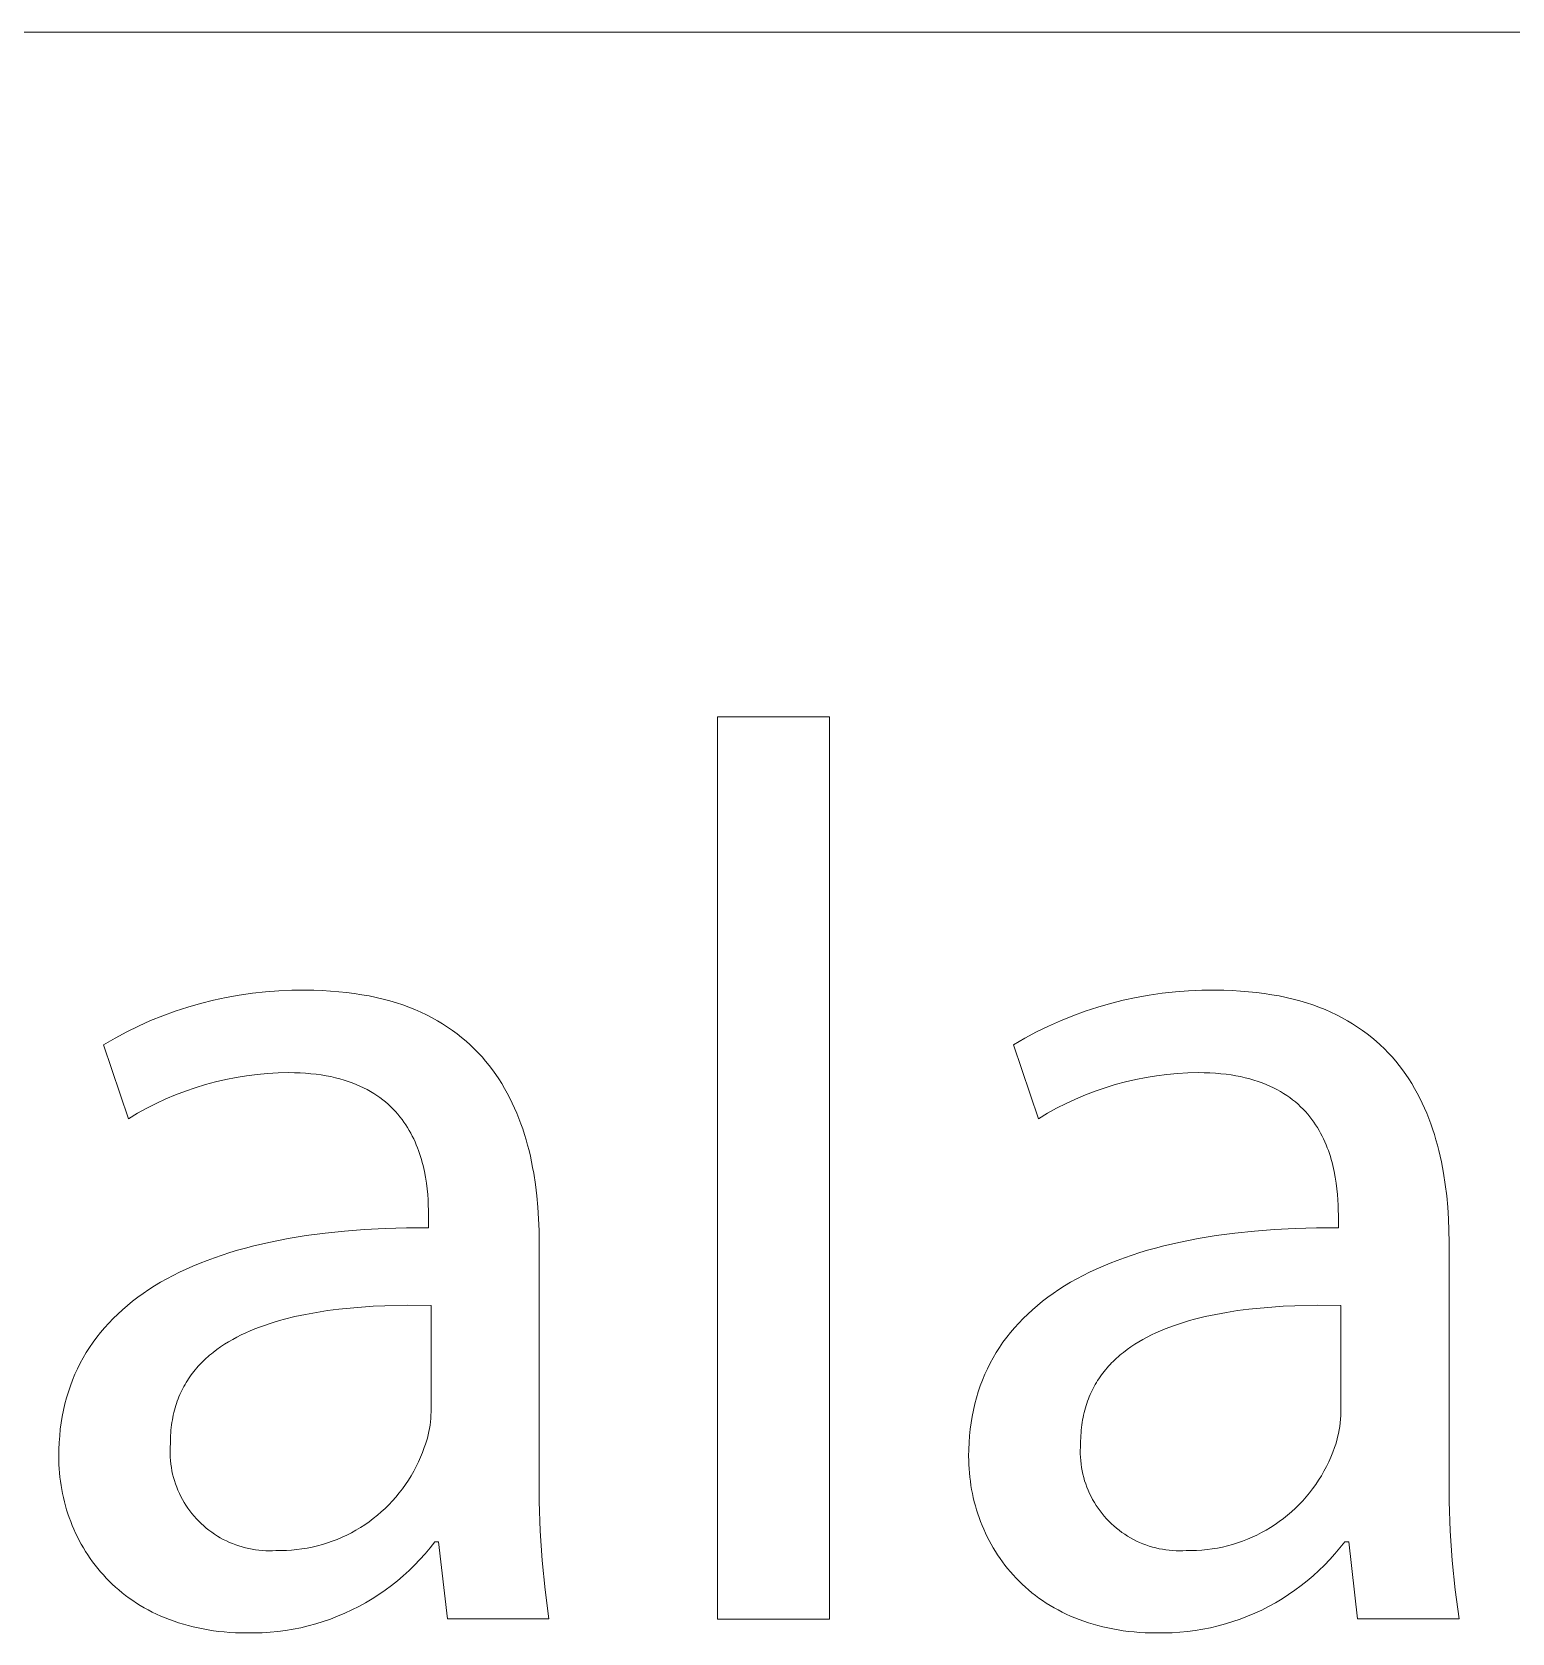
# Model space of a CAD drawing. Header units: millimetres. Extents: x 0 to 4030, y -54 to 2762.
# Drawn here: x 3737.5 to 3784.5, y 120.9 to 171.7 of the extents above; entities that cross this region are included whole.
import ezdxf

# ---------------------------------------------------------------- set-up
doc = ezdxf.new("R2010")
doc.units = ezdxf.units.MM
doc.header["$MEASUREMENT"] = 0
doc.layers.add('Domyślny', color=7, linetype='Continuous', true_color=0x000000)

msp = doc.modelspace()

# ---------------------------------------------------------------- linework, layer by layer
at = {"layer": 'Domyślny', "color": 18, "lineweight": 15, "true_color": 0x000000}
for p, q in [((2507.178, 171.714), (4030.226, 171.714)), ((3759.258, 149.962), (3762.815, 149.962)), ((3759.258, 121.309), (3759.258, 149.962)), ((3762.815, 149.962), (3762.815, 121.309)), ((3742.43, 140.748), (3742.834, 140.864)), ((3742.834, 140.864), (3743.241, 140.967)), ((3743.241, 140.967), (3743.651, 141.055)), ((3743.651, 141.055), (3744.064, 141.129)), ((3744.064, 141.129), (3744.48, 141.189)), ((3744.48, 141.189), (3744.897, 141.234)), ((3744.897, 141.234), (3745.316, 141.264)), ((3745.316, 141.264), (3745.736, 141.28)), ((3745.736, 141.28), (3746.156, 141.281)), ((3746.156, 141.281), (3746.432, 141.278)), ((3746.432, 141.278), (3746.701, 141.27)), ((3746.701, 141.27), (3746.964, 141.255)), ((3746.964, 141.255), (3747.221, 141.235)), ((3747.221, 141.235), (3747.472, 141.209)), ((3747.472, 141.209), (3747.716, 141.177)), ((3747.716, 141.177), (3747.954, 141.14)), ((3747.954, 141.14), (3748.186, 141.098)), ((3748.186, 141.098), (3748.412, 141.051)), ((3748.412, 141.051), (3748.632, 140.999)), ((3748.632, 140.999), (3748.846, 140.941)), ((3748.846, 140.941), (3749.055, 140.879)), ((3749.055, 140.879), (3749.257, 140.812)), ((3771.33, 140.746), (3771.734, 140.863)), ((3771.734, 140.863), (3772.141, 140.966)), ((3772.141, 140.966), (3772.551, 141.054)), ((3772.551, 141.054), (3772.965, 141.128)), ((3772.965, 141.128), (3773.38, 141.188)), ((3773.38, 141.188), (3773.798, 141.233)), ((3773.798, 141.233), (3774.216, 141.264)), ((3774.216, 141.264), (3774.636, 141.28)), ((3774.636, 141.28), (3775.056, 141.281)), ((3775.056, 141.281), (3775.332, 141.278)), ((3775.332, 141.278), (3775.602, 141.27)), ((3775.602, 141.27), (3775.866, 141.255)), ((3775.866, 141.255), (3776.123, 141.235)), ((3776.123, 141.235), (3776.374, 141.209)), ((3776.374, 141.209), (3776.619, 141.177)), ((3776.619, 141.177), (3776.857, 141.14)), ((3776.857, 141.14), (3777.09, 141.098)), ((3777.09, 141.098), (3777.316, 141.051)), ((3777.316, 141.051), (3777.536, 140.999)), ((3777.536, 140.999), (3777.751, 140.941)), ((3777.751, 140.941), (3777.959, 140.879)), ((3777.959, 140.879), (3778.162, 140.812)), ((3741.248, 140.315), (3741.637, 140.473)), ((3741.637, 140.473), (3742.031, 140.617)), ((3742.031, 140.617), (3742.43, 140.748)), ((3749.257, 140.812), (3749.454, 140.74)), ((3749.454, 140.74), (3749.645, 140.664)), ((3749.645, 140.664), (3749.831, 140.583)), ((3749.831, 140.583), (3750.012, 140.497)), ((3750.012, 140.497), (3750.187, 140.408)), ((3750.187, 140.408), (3750.356, 140.314)), ((3770.148, 140.314), (3770.537, 140.472)), ((3770.537, 140.472), (3770.931, 140.616)), ((3770.931, 140.616), (3771.33, 140.746)), ((3778.162, 140.812), (3778.359, 140.74)), ((3778.359, 140.74), (3778.551, 140.664)), ((3778.551, 140.664), (3778.737, 140.583)), ((3778.737, 140.583), (3778.917, 140.497)), ((3778.917, 140.497), (3779.092, 140.408)), ((3779.092, 140.408), (3779.262, 140.314)), ((3740.117, 139.761), (3740.488, 139.958)), ((3740.488, 139.958), (3740.865, 140.143)), ((3740.865, 140.143), (3741.248, 140.315)), ((3750.356, 140.314), (3750.521, 140.216)), ((3750.521, 140.216), (3750.68, 140.113)), ((3750.68, 140.113), (3750.834, 140.007)), ((3750.834, 140.007), (3750.983, 139.897)), ((3750.983, 139.897), (3751.127, 139.784)), ((3769.017, 139.76), (3769.388, 139.958)), ((3769.388, 139.958), (3769.765, 140.142)), ((3769.765, 140.142), (3770.148, 140.314)), ((3779.262, 140.314), (3779.426, 140.216)), ((3779.426, 140.216), (3779.586, 140.113)), ((3779.586, 140.113), (3779.74, 140.007)), ((3779.74, 140.007), (3779.889, 139.897)), ((3779.889, 139.897), (3780.033, 139.784)), ((3739.754, 139.55), (3740.117, 139.761)), ((3740.546, 137.201), (3739.754, 139.55)), ((3751.127, 139.784), (3751.266, 139.667)), ((3751.266, 139.667), (3751.4, 139.546)), ((3751.4, 139.546), (3751.53, 139.421)), ((3751.53, 139.421), (3751.654, 139.294)), ((3768.654, 139.55), (3769.017, 139.76)), ((3769.446, 137.201), (3768.654, 139.55)), ((3780.033, 139.784), (3780.172, 139.667)), ((3780.172, 139.667), (3780.306, 139.546)), ((3780.306, 139.546), (3780.435, 139.421)), ((3780.435, 139.421), (3780.56, 139.294)), ((3751.654, 139.294), (3751.774, 139.163)), ((3751.774, 139.163), (3751.89, 139.029)), ((3751.89, 139.029), (3752.001, 138.892)), ((3752.001, 138.892), (3752.108, 138.752)), ((3780.56, 139.294), (3780.68, 139.163)), ((3780.68, 139.163), (3780.795, 139.029)), ((3780.795, 139.029), (3780.906, 138.892)), ((3780.906, 138.892), (3781.013, 138.752)), ((3743.312, 138.371), (3742.988, 138.284)), ((3743.638, 138.447), (3743.312, 138.371)), ((3743.966, 138.512), (3743.638, 138.447)), ((3744.297, 138.565), (3743.966, 138.512)), ((3744.629, 138.607), (3744.297, 138.565)), ((3744.963, 138.638), (3744.629, 138.607)), ((3745.297, 138.657), (3744.963, 138.638)), ((3745.632, 138.664), (3745.297, 138.657)), ((3745.817, 138.662), (3745.632, 138.664)), ((3745.997, 138.656), (3745.817, 138.662)), ((3746.172, 138.646), (3745.997, 138.656)), ((3746.341, 138.631), (3746.172, 138.646)), ((3746.506, 138.613), (3746.341, 138.631)), ((3746.666, 138.591), (3746.506, 138.613)), ((3746.821, 138.565), (3746.666, 138.591)), ((3746.971, 138.536), (3746.821, 138.565)), ((3747.117, 138.503), (3746.971, 138.536)), ((3747.258, 138.467), (3747.117, 138.503)), ((3747.395, 138.428), (3747.258, 138.467)), ((3747.527, 138.385), (3747.395, 138.428)), ((3747.655, 138.339), (3747.527, 138.385)), ((3747.779, 138.29), (3747.655, 138.339)), ((3752.108, 138.752), (3752.21, 138.609)), ((3752.21, 138.609), (3752.308, 138.463)), ((3752.308, 138.463), (3752.402, 138.314)), ((3752.402, 138.314), (3752.491, 138.163)), ((3772.212, 138.37), (3771.888, 138.283)), ((3772.538, 138.446), (3772.212, 138.37)), ((3772.867, 138.51), (3772.538, 138.446)), ((3773.197, 138.564), (3772.867, 138.51)), ((3773.529, 138.606), (3773.197, 138.564)), ((3773.863, 138.637), (3773.529, 138.606)), ((3774.197, 138.656), (3773.863, 138.637)), ((3774.532, 138.664), (3774.197, 138.656)), ((3774.717, 138.662), (3774.532, 138.664)), ((3774.897, 138.656), (3774.717, 138.662)), ((3775.071, 138.646), (3774.897, 138.656)), ((3775.241, 138.631), (3775.071, 138.646)), ((3775.406, 138.613), (3775.241, 138.631)), ((3775.566, 138.591), (3775.406, 138.613)), ((3775.721, 138.565), (3775.566, 138.591)), ((3775.871, 138.536), (3775.721, 138.565)), ((3776.017, 138.503), (3775.871, 138.536)), ((3776.158, 138.467), (3776.017, 138.503)), ((3776.295, 138.428), (3776.158, 138.467)), ((3776.427, 138.385), (3776.295, 138.428)), ((3776.555, 138.339), (3776.427, 138.385)), ((3776.679, 138.29), (3776.555, 138.339)), ((3781.013, 138.752), (3781.115, 138.609)), ((3781.115, 138.609), (3781.213, 138.463)), ((3781.213, 138.463), (3781.306, 138.314)), ((3781.306, 138.314), (3781.395, 138.163)), ((3741.73, 137.827), (3741.426, 137.686)), ((3742.038, 137.957), (3741.73, 137.827)), ((3742.351, 138.077), (3742.038, 137.957)), ((3742.668, 138.186), (3742.351, 138.077)), ((3742.988, 138.284), (3742.668, 138.186)), ((3747.898, 138.239), (3747.779, 138.29)), ((3748.014, 138.184), (3747.898, 138.239)), ((3748.125, 138.127), (3748.014, 138.184)), ((3748.232, 138.067), (3748.125, 138.127)), ((3748.335, 138.005), (3748.232, 138.067)), ((3748.435, 137.94), (3748.335, 138.005)), ((3748.53, 137.873), (3748.435, 137.94)), ((3748.622, 137.803), (3748.53, 137.873)), ((3748.711, 137.732), (3748.622, 137.803)), ((3752.491, 138.163), (3752.577, 138.01)), ((3752.577, 138.01), (3752.658, 137.854)), ((3752.658, 137.854), (3752.736, 137.696)), ((3770.63, 137.826), (3770.326, 137.685)), ((3770.939, 137.956), (3770.63, 137.826)), ((3771.251, 138.076), (3770.939, 137.956)), ((3771.568, 138.185), (3771.251, 138.076)), ((3771.888, 138.283), (3771.568, 138.185)), ((3776.798, 138.239), (3776.679, 138.29)), ((3776.913, 138.184), (3776.798, 138.239)), ((3777.025, 138.127), (3776.913, 138.184)), ((3777.132, 138.067), (3777.025, 138.127)), ((3777.235, 138.005), (3777.132, 138.067)), ((3777.335, 137.94), (3777.235, 138.005)), ((3777.43, 137.873), (3777.335, 137.94)), ((3777.522, 137.803), (3777.43, 137.873)), ((3777.61, 137.732), (3777.522, 137.803)), ((3781.395, 138.163), (3781.481, 138.01)), ((3781.481, 138.01), (3781.562, 137.854)), ((3781.562, 137.854), (3781.639, 137.696)), ((3740.834, 137.373), (3740.546, 137.201)), ((3741.127, 137.534), (3740.834, 137.373)), ((3741.426, 137.686), (3741.127, 137.534)), ((3748.795, 137.658), (3748.711, 137.732)), ((3748.877, 137.582), (3748.795, 137.658)), ((3748.954, 137.505), (3748.877, 137.582)), ((3749.029, 137.426), (3748.954, 137.505)), ((3749.1, 137.345), (3749.029, 137.426)), ((3749.168, 137.263), (3749.1, 137.345)), ((3752.736, 137.696), (3752.809, 137.536)), ((3752.809, 137.536), (3752.879, 137.373)), ((3752.879, 137.373), (3752.945, 137.209)), ((3769.734, 137.373), (3769.446, 137.201)), ((3770.027, 137.534), (3769.734, 137.373)), ((3770.326, 137.685), (3770.027, 137.534)), ((3777.695, 137.658), (3777.61, 137.732)), ((3777.776, 137.582), (3777.695, 137.658)), ((3777.854, 137.505), (3777.776, 137.582)), ((3777.929, 137.426), (3777.854, 137.505)), ((3778, 137.345), (3777.929, 137.426)), ((3778.068, 137.263), (3778, 137.345)), ((3781.639, 137.696), (3781.713, 137.536)), ((3781.713, 137.536), (3781.782, 137.373)), ((3781.782, 137.373), (3781.848, 137.209)), ((3749.233, 137.179), (3749.168, 137.263)), ((3749.294, 137.093), (3749.233, 137.179)), ((3749.353, 137.007), (3749.294, 137.093)), ((3749.409, 136.919), (3749.353, 137.007)), ((3749.462, 136.83), (3749.409, 136.919)), ((3749.512, 136.741), (3749.462, 136.83)), ((3752.945, 137.209), (3753.008, 137.042)), ((3753.008, 137.042), (3753.066, 136.874)), ((3753.066, 136.874), (3753.122, 136.704)), ((3778.133, 137.179), (3778.068, 137.263)), ((3778.194, 137.093), (3778.133, 137.179)), ((3778.253, 137.007), (3778.194, 137.093)), ((3778.309, 136.919), (3778.253, 137.007)), ((3778.362, 136.83), (3778.309, 136.919)), ((3778.412, 136.741), (3778.362, 136.83)), ((3781.848, 137.209), (3781.91, 137.042)), ((3781.91, 137.042), (3781.969, 136.874)), ((3781.969, 136.874), (3782.024, 136.704)), ((3749.559, 136.65), (3749.512, 136.741)), ((3749.604, 136.559), (3749.559, 136.65)), ((3749.646, 136.466), (3749.604, 136.559)), ((3749.686, 136.374), (3749.646, 136.466)), ((3749.723, 136.28), (3749.686, 136.374)), ((3749.758, 136.187), (3749.723, 136.28)), ((3753.122, 136.704), (3753.173, 136.533)), ((3753.173, 136.533), (3753.222, 136.36)), ((3753.222, 136.36), (3753.267, 136.186)), ((3778.459, 136.65), (3778.412, 136.741)), ((3778.504, 136.559), (3778.459, 136.65)), ((3778.546, 136.466), (3778.504, 136.559)), ((3778.586, 136.374), (3778.546, 136.466)), ((3778.623, 136.28), (3778.586, 136.374)), ((3778.658, 136.187), (3778.623, 136.28)), ((3782.024, 136.704), (3782.076, 136.533)), ((3782.076, 136.533), (3782.124, 136.36)), ((3782.124, 136.36), (3782.169, 136.186)), ((3749.791, 136.093), (3749.758, 136.187)), ((3749.821, 135.999), (3749.791, 136.093)), ((3749.85, 135.904), (3749.821, 135.999)), ((3749.876, 135.81), (3749.85, 135.904)), ((3749.9, 135.716), (3749.876, 135.81)), ((3753.267, 136.186), (3753.309, 136.01)), ((3753.309, 136.01), (3753.347, 135.833)), ((3753.347, 135.833), (3753.383, 135.655)), ((3778.691, 136.093), (3778.658, 136.187)), ((3778.721, 135.999), (3778.691, 136.093)), ((3778.75, 135.904), (3778.721, 135.999)), ((3778.776, 135.81), (3778.75, 135.904)), ((3778.8, 135.716), (3778.776, 135.81)), ((3782.169, 136.186), (3782.21, 136.01)), ((3782.21, 136.01), (3782.249, 135.833)), ((3782.249, 135.833), (3782.284, 135.655)), ((3749.922, 135.622), (3749.9, 135.716)), ((3749.943, 135.528), (3749.922, 135.622)), ((3749.978, 135.341), (3749.943, 135.528)), ((3750.007, 135.157), (3749.978, 135.341)), ((3753.383, 135.655), (3753.415, 135.476)), ((3753.415, 135.476), (3753.471, 135.115)), ((3778.822, 135.622), (3778.8, 135.716)), ((3778.843, 135.528), (3778.822, 135.622)), ((3778.878, 135.341), (3778.843, 135.528)), ((3778.907, 135.157), (3778.878, 135.341)), ((3782.284, 135.655), (3782.316, 135.476)), ((3782.316, 135.476), (3782.372, 135.115)), ((3750.03, 134.976), (3750.007, 135.157)), ((3750.048, 134.798), (3750.03, 134.976)), ((3750.06, 134.625), (3750.048, 134.798)), ((3753.471, 135.115), (3753.516, 134.752)), ((3753.516, 134.752), (3753.549, 134.386)), ((3778.93, 134.976), (3778.907, 135.157)), ((3778.948, 134.798), (3778.93, 134.976)), ((3778.96, 134.625), (3778.948, 134.798)), ((3782.372, 135.115), (3782.416, 134.752)), ((3782.416, 134.752), (3782.449, 134.386)), ((3750.069, 134.458), (3750.06, 134.625)), ((3750.073, 134.296), (3750.069, 134.458)), ((3750.074, 134.142), (3750.073, 134.296)), ((3753.549, 134.386), (3753.573, 134.018)), ((3778.968, 134.458), (3778.96, 134.625)), ((3778.973, 134.296), (3778.968, 134.458)), ((3778.974, 134.142), (3778.973, 134.296)), ((3782.449, 134.386), (3782.473, 134.018)), ((3748.7, 133.716), (3749.377, 133.735)), ((3749.377, 133.735), (3750.074, 133.739)), ((3750.074, 133.739), (3750.074, 134.142)), ((3753.573, 134.018), (3753.586, 133.65)), ((3777.602, 133.716), (3778.278, 133.735)), ((3778.278, 133.735), (3778.974, 133.739)), ((3778.974, 133.739), (3778.974, 134.142)), ((3782.473, 134.018), (3782.486, 133.65)), ((3744.523, 133.16), (3745.058, 133.284)), ((3745.058, 133.284), (3745.614, 133.393)), ((3745.614, 133.393), (3746.19, 133.488)), ((3746.19, 133.488), (3746.787, 133.567)), ((3746.787, 133.567), (3747.404, 133.632)), ((3747.404, 133.632), (3748.042, 133.681)), ((3748.042, 133.681), (3748.7, 133.716)), ((3753.586, 133.65), (3753.591, 133.283)), ((3753.591, 133.283), (3753.591, 125.982)), ((3773.428, 133.16), (3773.963, 133.284)), ((3773.963, 133.284), (3774.519, 133.393)), ((3774.519, 133.393), (3775.095, 133.488)), ((3775.095, 133.488), (3775.691, 133.567)), ((3775.691, 133.567), (3776.308, 133.632)), ((3776.308, 133.632), (3776.945, 133.681)), ((3776.945, 133.681), (3777.602, 133.716)), ((3782.486, 133.65), (3782.491, 133.283)), ((3782.491, 133.283), (3782.491, 125.982)), ((3743.044, 132.701), (3743.277, 132.787)), ((3743.277, 132.787), (3743.516, 132.869)), ((3743.516, 132.869), (3743.76, 132.947)), ((3743.76, 132.947), (3744.009, 133.022)), ((3744.009, 133.022), (3744.263, 133.093)), ((3744.263, 133.093), (3744.523, 133.16)), ((3771.95, 132.701), (3772.183, 132.787)), ((3772.183, 132.787), (3772.422, 132.869)), ((3772.422, 132.869), (3772.666, 132.947)), ((3772.666, 132.947), (3772.915, 133.022)), ((3772.915, 133.022), (3773.169, 133.093)), ((3773.169, 133.093), (3773.428, 133.16)), ((3741.759, 132.114), (3741.96, 132.221)), ((3741.96, 132.221), (3742.166, 132.324)), ((3742.166, 132.324), (3742.377, 132.424)), ((3742.377, 132.424), (3742.594, 132.52)), ((3742.594, 132.52), (3742.817, 132.612)), ((3742.817, 132.612), (3743.044, 132.701)), ((3770.664, 132.114), (3770.865, 132.221)), ((3770.865, 132.221), (3771.071, 132.324)), ((3771.071, 132.324), (3771.283, 132.424)), ((3771.283, 132.424), (3771.5, 132.52)), ((3771.5, 132.52), (3771.722, 132.612)), ((3771.722, 132.612), (3771.95, 132.701)), ((3741.012, 131.652), (3741.191, 131.773)), ((3741.191, 131.773), (3741.375, 131.89)), ((3741.375, 131.89), (3741.564, 132.004)), ((3741.564, 132.004), (3741.759, 132.114)), ((3769.917, 131.652), (3770.095, 131.773)), ((3770.095, 131.773), (3770.28, 131.89)), ((3770.28, 131.89), (3770.469, 132.004)), ((3770.469, 132.004), (3770.664, 132.114)), ((3740.354, 131.135), (3740.51, 131.27)), ((3740.51, 131.27), (3740.672, 131.401)), ((3740.672, 131.401), (3740.839, 131.528)), ((3740.839, 131.528), (3741.012, 131.652)), ((3747.586, 131.188), (3747.225, 131.15)), ((3747.951, 131.219), (3747.586, 131.188)), ((3748.317, 131.242), (3747.951, 131.219)), ((3748.686, 131.259), (3748.317, 131.242)), ((3749.423, 131.275), (3748.686, 131.259)), ((3750.155, 131.27), (3749.423, 131.275)), ((3750.155, 127.888), (3750.155, 131.27)), ((3769.258, 131.135), (3769.414, 131.27)), ((3769.414, 131.27), (3769.576, 131.401)), ((3769.576, 131.401), (3769.743, 131.528)), ((3769.743, 131.528), (3769.917, 131.652)), ((3776.493, 131.188), (3776.133, 131.15)), ((3776.857, 131.219), (3776.493, 131.188)), ((3777.223, 131.242), (3776.857, 131.219)), ((3777.59, 131.259), (3777.223, 131.242)), ((3778.325, 131.275), (3777.59, 131.259)), ((3779.055, 131.27), (3778.325, 131.275)), ((3779.055, 127.888), (3779.055, 131.27)), ((3739.786, 130.564), (3739.919, 130.712)), ((3739.919, 130.712), (3740.058, 130.856)), ((3740.058, 130.856), (3740.203, 130.998)), ((3740.203, 130.998), (3740.354, 131.135)), ((3745.018, 130.691), (3744.863, 130.638)), ((3745.176, 130.74), (3745.018, 130.691)), ((3745.337, 130.788), (3745.176, 130.74)), ((3745.499, 130.832), (3745.337, 130.788)), ((3745.831, 130.914), (3745.499, 130.832)), ((3746.17, 130.987), (3745.831, 130.914)), ((3746.516, 131.05), (3746.17, 130.987)), ((3746.868, 131.104), (3746.516, 131.05)), ((3747.225, 131.15), (3746.868, 131.104)), ((3768.689, 130.564), (3768.822, 130.712)), ((3768.822, 130.712), (3768.962, 130.856)), ((3768.962, 130.856), (3769.107, 130.998)), ((3769.107, 130.998), (3769.258, 131.135)), ((3773.93, 130.691), (3773.774, 130.638)), ((3774.087, 130.74), (3773.93, 130.691)), ((3774.247, 130.788), (3774.087, 130.74)), ((3774.41, 130.832), (3774.247, 130.788)), ((3774.741, 130.914), (3774.41, 130.832)), ((3775.079, 130.987), (3774.741, 130.914)), ((3775.425, 131.05), (3775.079, 130.987)), ((3775.776, 131.104), (3775.425, 131.05)), ((3776.133, 131.15), (3775.776, 131.104)), ((3739.42, 130.1), (3739.536, 130.258)), ((3739.536, 130.258), (3739.658, 130.413)), ((3739.658, 130.413), (3739.786, 130.564)), ((3743.855, 130.191), (3743.724, 130.115)), ((3743.99, 130.264), (3743.855, 130.191)), ((3744.128, 130.333), (3743.99, 130.264)), ((3744.269, 130.4), (3744.128, 130.333)), ((3744.413, 130.464), (3744.269, 130.4)), ((3744.56, 130.525), (3744.413, 130.464)), ((3744.71, 130.583), (3744.56, 130.525)), ((3744.863, 130.638), (3744.71, 130.583)), ((3768.322, 130.1), (3768.439, 130.258)), ((3768.439, 130.258), (3768.561, 130.413)), ((3768.561, 130.413), (3768.689, 130.564)), ((3772.767, 130.191), (3772.636, 130.115)), ((3772.902, 130.264), (3772.767, 130.191)), ((3773.04, 130.333), (3772.902, 130.264)), ((3773.181, 130.4), (3773.04, 130.333)), ((3773.325, 130.464), (3773.181, 130.4)), ((3773.472, 130.525), (3773.325, 130.464)), ((3773.622, 130.583), (3773.472, 130.525)), ((3773.774, 130.638), (3773.622, 130.583)), ((3739.106, 129.606), (3739.205, 129.774)), ((3739.205, 129.774), (3739.309, 129.939)), ((3739.309, 129.939), (3739.42, 130.1)), ((3743.122, 129.688), (3743.068, 129.64)), ((3743.178, 129.734), (3743.122, 129.688)), ((3743.235, 129.78), (3743.178, 129.734)), ((3743.351, 129.869), (3743.235, 129.78)), ((3743.472, 129.954), (3743.351, 129.869)), ((3743.596, 130.036), (3743.472, 129.954)), ((3743.724, 130.115), (3743.596, 130.036)), ((3768.007, 129.606), (3768.106, 129.774)), ((3768.106, 129.774), (3768.211, 129.939)), ((3768.211, 129.939), (3768.322, 130.1)), ((3772.035, 129.688), (3771.98, 129.64)), ((3772.091, 129.734), (3772.035, 129.688)), ((3772.148, 129.78), (3772.091, 129.734)), ((3772.264, 129.869), (3772.148, 129.78)), ((3772.384, 129.954), (3772.264, 129.869)), ((3772.508, 130.036), (3772.384, 129.954)), ((3772.636, 130.115), (3772.508, 130.036)), ((3738.844, 129.082), (3738.926, 129.26)), ((3738.926, 129.26), (3739.013, 129.435)), ((3739.013, 129.435), (3739.106, 129.606)), ((3742.623, 129.175), (3742.579, 129.118)), ((3742.668, 129.23), (3742.623, 129.175)), ((3742.714, 129.284), (3742.668, 129.23)), ((3742.761, 129.338), (3742.714, 129.284)), ((3742.81, 129.391), (3742.761, 129.338)), ((3742.859, 129.442), (3742.81, 129.391)), ((3742.91, 129.493), (3742.859, 129.442)), ((3742.961, 129.543), (3742.91, 129.493)), ((3743.014, 129.592), (3742.961, 129.543)), ((3743.068, 129.64), (3743.014, 129.592)), ((3767.745, 129.082), (3767.827, 129.26)), ((3767.827, 129.26), (3767.914, 129.435)), ((3767.914, 129.435), (3768.007, 129.606)), ((3771.536, 129.175), (3771.492, 129.118)), ((3771.581, 129.23), (3771.536, 129.175)), ((3771.627, 129.284), (3771.581, 129.23)), ((3771.674, 129.338), (3771.627, 129.284)), ((3771.723, 129.391), (3771.674, 129.338)), ((3771.772, 129.442), (3771.723, 129.391)), ((3771.822, 129.493), (3771.772, 129.442)), ((3771.874, 129.543), (3771.822, 129.493)), ((3771.927, 129.592), (3771.874, 129.543)), ((3771.98, 129.64), (3771.927, 129.592)), ((3738.636, 128.529), (3738.699, 128.717)), ((3738.699, 128.717), (3738.769, 128.901)), ((3738.769, 128.901), (3738.844, 129.082)), ((3742.306, 128.698), (3742.272, 128.634)), ((3742.342, 128.761), (3742.306, 128.698)), ((3742.378, 128.823), (3742.342, 128.761)), ((3742.416, 128.884), (3742.378, 128.823)), ((3742.455, 128.944), (3742.416, 128.884)), ((3742.495, 129.003), (3742.455, 128.944)), ((3742.537, 129.061), (3742.495, 129.003)), ((3742.579, 129.118), (3742.537, 129.061)), ((3767.537, 128.529), (3767.6, 128.717)), ((3767.6, 128.717), (3767.67, 128.901)), ((3767.67, 128.901), (3767.745, 129.082)), ((3771.22, 128.698), (3771.186, 128.634)), ((3771.255, 128.761), (3771.22, 128.698)), ((3771.291, 128.823), (3771.255, 128.761)), ((3771.329, 128.884), (3771.291, 128.823)), ((3771.368, 128.944), (3771.329, 128.884)), ((3771.408, 129.003), (3771.368, 128.944)), ((3771.45, 129.061), (3771.408, 129.003)), ((3771.492, 129.118), (3771.45, 129.061)), ((3738.481, 127.947), (3738.527, 128.145)), ((3738.527, 128.145), (3738.578, 128.339)), ((3738.578, 128.339), (3738.636, 128.529)), ((3742.071, 128.16), (3742.048, 128.088)), ((3742.096, 128.23), (3742.071, 128.16)), ((3742.122, 128.3), (3742.096, 128.23)), ((3742.149, 128.369), (3742.122, 128.3)), ((3742.178, 128.437), (3742.149, 128.369)), ((3742.208, 128.504), (3742.178, 128.437)), ((3742.24, 128.57), (3742.208, 128.504)), ((3742.272, 128.634), (3742.24, 128.57)), ((3767.381, 127.947), (3767.427, 128.145)), ((3767.427, 128.145), (3767.479, 128.339)), ((3767.479, 128.339), (3767.537, 128.529)), ((3770.985, 128.16), (3770.961, 128.088)), ((3771.009, 128.23), (3770.985, 128.16)), ((3771.035, 128.3), (3771.009, 128.23)), ((3771.063, 128.369), (3771.035, 128.3)), ((3771.091, 128.437), (3771.063, 128.369)), ((3771.121, 128.504), (3771.091, 128.437)), ((3771.153, 128.57), (3771.121, 128.504)), ((3771.186, 128.634), (3771.153, 128.57)), ((3738.408, 127.543), (3738.442, 127.747)), ((3738.442, 127.747), (3738.481, 127.947)), ((3741.938, 127.634), (3741.925, 127.555)), ((3741.953, 127.712), (3741.938, 127.634)), ((3741.969, 127.79), (3741.953, 127.712)), ((3741.987, 127.866), (3741.969, 127.79)), ((3742.006, 127.941), (3741.987, 127.866)), ((3742.026, 128.015), (3742.006, 127.941)), ((3742.048, 128.088), (3742.026, 128.015)), ((3750.136, 127.574), (3750.146, 127.678)), ((3750.146, 127.678), (3750.152, 127.783)), ((3750.152, 127.783), (3750.155, 127.888)), ((3767.308, 127.543), (3767.342, 127.747)), ((3767.342, 127.747), (3767.381, 127.947)), ((3770.851, 127.634), (3770.838, 127.555)), ((3770.866, 127.712), (3770.851, 127.634)), ((3770.882, 127.79), (3770.866, 127.712)), ((3770.9, 127.866), (3770.882, 127.79)), ((3770.919, 127.941), (3770.9, 127.866)), ((3770.939, 128.015), (3770.919, 127.941)), ((3770.961, 128.088), (3770.939, 128.015)), ((3779.032, 127.543), (3779.043, 127.658)), ((3779.043, 127.658), (3779.051, 127.773)), ((3779.051, 127.773), (3779.055, 127.888)), ((3738.344, 126.914), (3738.359, 127.127)), ((3738.359, 127.127), (3738.38, 127.337)), ((3738.38, 127.337), (3738.408, 127.543)), ((3741.882, 127.142), (3741.878, 127.056)), ((3741.887, 127.227), (3741.882, 127.142)), ((3741.894, 127.311), (3741.887, 127.227)), ((3741.903, 127.393), (3741.894, 127.311)), ((3741.913, 127.475), (3741.903, 127.393)), ((3741.925, 127.555), (3741.913, 127.475)), ((3750.038, 127.059), (3750.064, 127.161)), ((3750.064, 127.161), (3750.087, 127.263)), ((3750.087, 127.263), (3750.107, 127.366)), ((3750.107, 127.366), (3750.123, 127.47)), ((3750.123, 127.47), (3750.136, 127.574)), ((3767.244, 126.914), (3767.259, 127.127)), ((3767.259, 127.127), (3767.281, 127.337)), ((3767.281, 127.337), (3767.308, 127.543)), ((3770.795, 127.142), (3770.791, 127.056)), ((3770.801, 127.227), (3770.795, 127.142)), ((3770.808, 127.311), (3770.801, 127.227)), ((3770.816, 127.393), (3770.808, 127.311)), ((3770.826, 127.475), (3770.816, 127.393)), ((3770.838, 127.555), (3770.826, 127.475)), ((3778.951, 127.091), (3778.977, 127.203)), ((3778.977, 127.203), (3778.999, 127.316)), ((3778.999, 127.316), (3779.017, 127.429)), ((3779.017, 127.429), (3779.032, 127.543)), ((3738.331, 126.478), (3738.335, 126.698)), ((3738.335, 126.698), (3738.344, 126.914)), ((3741.868, 126.773), (3741.865, 126.665)), ((3741.865, 126.665), (3741.866, 126.557)), ((3741.875, 126.881), (3741.868, 126.773)), ((3741.878, 127.056), (3741.875, 126.969)), ((3741.875, 126.969), (3741.875, 126.881)), ((3749.884, 126.604), (3749.94, 126.76)), ((3749.94, 126.76), (3749.976, 126.859)), ((3749.976, 126.859), (3750.009, 126.959)), ((3750.009, 126.959), (3750.038, 127.059)), ((3767.231, 126.478), (3767.234, 126.698)), ((3767.234, 126.698), (3767.244, 126.914)), ((3770.781, 126.773), (3770.778, 126.665)), ((3770.778, 126.665), (3770.778, 126.556)), ((3770.788, 126.881), (3770.781, 126.773)), ((3770.789, 126.969), (3770.788, 126.881)), ((3770.791, 127.056), (3770.789, 126.969)), ((3778.797, 126.605), (3778.854, 126.76)), ((3778.854, 126.76), (3778.89, 126.869)), ((3778.89, 126.869), (3778.922, 126.98)), ((3778.922, 126.98), (3778.951, 127.091)), ((3738.333, 126.346), (3738.331, 126.478)), ((3738.337, 126.213), (3738.333, 126.346)), ((3738.345, 126.081), (3738.337, 126.213)), ((3741.866, 126.557), (3741.87, 126.448)), ((3741.87, 126.448), (3741.879, 126.34)), ((3741.879, 126.34), (3741.891, 126.233)), ((3741.891, 126.233), (3741.906, 126.126)), ((3741.906, 126.126), (3741.926, 126.019)), ((3749.605, 126.003), (3749.682, 126.15)), ((3749.682, 126.15), (3749.754, 126.299)), ((3749.754, 126.299), (3749.822, 126.451)), ((3749.822, 126.451), (3749.884, 126.604)), ((3767.233, 126.346), (3767.231, 126.478)), ((3767.237, 126.213), (3767.233, 126.346)), ((3767.245, 126.081), (3767.237, 126.213)), ((3770.778, 126.556), (3770.783, 126.448)), ((3770.783, 126.448), (3770.791, 126.34)), ((3770.791, 126.34), (3770.803, 126.232)), ((3770.803, 126.232), (3770.818, 126.125)), ((3770.818, 126.125), (3770.837, 126.019)), ((3778.517, 126.004), (3778.594, 126.15)), ((3778.594, 126.15), (3778.667, 126.299)), ((3778.667, 126.299), (3778.734, 126.451)), ((3778.734, 126.451), (3778.797, 126.605)), ((3738.355, 125.949), (3738.345, 126.081)), ((3738.369, 125.817), (3738.355, 125.949)), ((3738.385, 125.686), (3738.369, 125.817)), ((3738.404, 125.555), (3738.385, 125.686)), ((3741.926, 126.019), (3741.948, 125.913)), ((3741.948, 125.913), (3741.975, 125.808)), ((3741.975, 125.808), (3742.005, 125.705)), ((3742.005, 125.705), (3742.039, 125.602)), ((3742.039, 125.602), (3742.076, 125.5)), ((3749.343, 125.58), (3749.435, 125.718)), ((3749.435, 125.718), (3749.522, 125.859)), ((3749.522, 125.859), (3749.605, 126.003)), ((3753.591, 125.982), (3753.592, 125.045)), ((3767.255, 125.949), (3767.245, 126.081)), ((3767.268, 125.817), (3767.255, 125.949)), ((3767.285, 125.686), (3767.268, 125.817)), ((3767.304, 125.555), (3767.285, 125.686)), ((3770.837, 126.019), (3770.86, 125.913)), ((3770.86, 125.913), (3770.886, 125.808)), ((3770.886, 125.808), (3770.916, 125.703)), ((3770.916, 125.703), (3770.95, 125.6)), ((3770.95, 125.6), (3770.987, 125.499)), ((3778.255, 125.581), (3778.347, 125.719)), ((3778.347, 125.719), (3778.434, 125.86)), ((3778.434, 125.86), (3778.517, 126.004)), ((3782.491, 125.982), (3782.491, 125.045)), ((3738.426, 125.424), (3738.404, 125.555)), ((3738.451, 125.295), (3738.426, 125.424)), ((3738.479, 125.165), (3738.451, 125.295)), ((3738.511, 125.037), (3738.479, 125.165)), ((3742.076, 125.5), (3742.117, 125.4)), ((3742.117, 125.4), (3742.161, 125.301)), ((3742.161, 125.301), (3742.208, 125.203)), ((3742.208, 125.203), (3742.259, 125.108)), ((3742.259, 125.108), (3742.313, 125.014)), ((3748.93, 125.062), (3749.04, 125.186)), ((3749.04, 125.186), (3749.145, 125.314)), ((3749.145, 125.314), (3749.247, 125.445)), ((3749.247, 125.445), (3749.343, 125.58)), ((3767.326, 125.424), (3767.304, 125.555)), ((3767.351, 125.295), (3767.326, 125.424)), ((3767.379, 125.165), (3767.351, 125.295)), ((3767.41, 125.037), (3767.379, 125.165)), ((3770.987, 125.499), (3771.028, 125.398)), ((3771.028, 125.398), (3771.072, 125.299)), ((3771.072, 125.299), (3771.119, 125.202)), ((3771.119, 125.202), (3771.17, 125.106)), ((3771.17, 125.106), (3771.224, 125.012)), ((3777.841, 125.064), (3777.951, 125.188)), ((3777.951, 125.188), (3778.057, 125.315)), ((3778.057, 125.315), (3778.158, 125.447)), ((3778.158, 125.447), (3778.255, 125.581)), ((3738.544, 124.909), (3738.511, 125.037)), ((3738.581, 124.782), (3738.544, 124.909)), ((3738.621, 124.656), (3738.581, 124.782)), ((3738.664, 124.531), (3738.621, 124.656)), ((3742.313, 125.014), (3742.37, 124.922)), ((3742.37, 124.922), (3742.43, 124.832)), ((3742.43, 124.832), (3742.494, 124.744)), ((3742.494, 124.744), (3742.56, 124.659)), ((3742.56, 124.659), (3742.629, 124.576)), ((3742.629, 124.576), (3742.701, 124.495)), ((3748.32, 124.501), (3748.45, 124.604)), ((3748.45, 124.604), (3748.576, 124.712)), ((3748.576, 124.712), (3748.698, 124.825)), ((3748.698, 124.825), (3748.816, 124.941)), ((3748.816, 124.941), (3748.93, 125.062)), ((3753.592, 125.045), (3753.623, 124.108)), ((3767.444, 124.909), (3767.41, 125.037)), ((3767.481, 124.782), (3767.444, 124.909)), ((3767.521, 124.656), (3767.481, 124.782)), ((3767.564, 124.531), (3767.521, 124.656)), ((3771.224, 125.012), (3771.281, 124.92)), ((3771.281, 124.92), (3771.341, 124.83)), ((3771.341, 124.83), (3771.404, 124.742)), ((3771.404, 124.742), (3771.471, 124.657)), ((3771.471, 124.657), (3771.54, 124.573)), ((3777.232, 124.503), (3777.361, 124.607)), ((3777.361, 124.607), (3777.487, 124.715)), ((3777.487, 124.715), (3777.609, 124.827)), ((3777.609, 124.827), (3777.727, 124.943)), ((3777.727, 124.943), (3777.841, 125.064)), ((3782.491, 125.045), (3782.524, 124.108)), ((3738.71, 124.407), (3738.664, 124.531)), ((3738.758, 124.284), (3738.71, 124.407)), ((3738.81, 124.163), (3738.758, 124.284)), ((3738.864, 124.042), (3738.81, 124.163)), ((3742.701, 124.495), (3742.776, 124.416)), ((3742.776, 124.416), (3742.853, 124.341)), ((3742.853, 124.341), (3742.933, 124.268)), ((3742.933, 124.268), (3743.016, 124.198)), ((3743.016, 124.198), (3743.101, 124.13)), ((3743.101, 124.13), (3743.188, 124.066)), ((3743.188, 124.066), (3743.277, 124.005)), ((3747.625, 124.051), (3747.77, 124.132)), ((3747.77, 124.132), (3747.912, 124.217)), ((3747.912, 124.217), (3748.051, 124.307)), ((3748.051, 124.307), (3748.188, 124.401)), ((3748.188, 124.401), (3748.32, 124.501)), ((3753.623, 124.108), (3753.685, 123.173)), ((3767.61, 124.407), (3767.564, 124.531)), ((3767.658, 124.284), (3767.61, 124.407)), ((3767.71, 124.163), (3767.658, 124.284)), ((3767.764, 124.042), (3767.71, 124.163)), ((3771.54, 124.573), (3771.612, 124.492)), ((3771.612, 124.492), (3771.687, 124.414)), ((3771.687, 124.414), (3771.764, 124.338)), ((3771.764, 124.338), (3771.844, 124.265)), ((3771.844, 124.265), (3771.927, 124.195)), ((3771.927, 124.195), (3772.012, 124.128)), ((3772.012, 124.128), (3772.099, 124.063)), ((3776.536, 124.054), (3776.681, 124.134)), ((3776.681, 124.134), (3776.824, 124.219)), ((3776.824, 124.219), (3776.963, 124.309)), ((3776.963, 124.309), (3777.099, 124.404)), ((3777.099, 124.404), (3777.232, 124.503)), ((3782.524, 124.108), (3782.588, 123.173)), ((3738.922, 123.923), (3738.864, 124.042)), ((3738.982, 123.805), (3738.922, 123.923)), ((3739.045, 123.688), (3738.982, 123.805)), ((3739.112, 123.573), (3739.045, 123.688)), ((3739.181, 123.459), (3739.112, 123.573)), ((3743.277, 124.005), (3743.368, 123.946)), ((3743.368, 123.946), (3743.461, 123.891)), ((3743.461, 123.891), (3743.556, 123.839)), ((3743.556, 123.839), (3743.653, 123.791)), ((3743.653, 123.791), (3743.751, 123.745)), ((3743.751, 123.745), (3743.851, 123.704)), ((3743.851, 123.704), (3743.952, 123.665)), ((3743.952, 123.665), (3744.055, 123.63)), ((3744.055, 123.63), (3744.158, 123.599)), ((3744.158, 123.599), (3744.263, 123.571)), ((3744.263, 123.571), (3744.368, 123.547)), ((3746.056, 123.536), (3746.22, 123.563)), ((3746.22, 123.563), (3746.383, 123.596)), ((3746.383, 123.596), (3746.544, 123.634)), ((3746.544, 123.634), (3746.704, 123.678)), ((3746.704, 123.678), (3746.863, 123.727)), ((3746.863, 123.727), (3747.019, 123.781)), ((3747.019, 123.781), (3747.174, 123.841)), ((3747.174, 123.841), (3747.327, 123.906)), ((3747.327, 123.906), (3747.477, 123.976)), ((3747.477, 123.976), (3747.625, 124.051)), ((3750.124, 123.573), (3749.966, 123.385)), ((3750.276, 123.767), (3750.124, 123.573)), ((3750.397, 123.767), (3750.276, 123.767)), ((3750.678, 121.312), (3750.397, 123.767)), ((3767.822, 123.923), (3767.764, 124.042)), ((3767.882, 123.805), (3767.822, 123.923)), ((3767.945, 123.688), (3767.882, 123.805)), ((3768.012, 123.573), (3767.945, 123.688)), ((3768.081, 123.459), (3768.012, 123.573)), ((3772.099, 124.063), (3772.188, 124.002)), ((3772.188, 124.002), (3772.279, 123.944)), ((3772.279, 123.944), (3772.373, 123.889)), ((3772.373, 123.889), (3772.468, 123.837)), ((3772.468, 123.837), (3772.565, 123.788)), ((3772.565, 123.788), (3772.663, 123.743)), ((3772.663, 123.743), (3772.763, 123.701)), ((3772.763, 123.701), (3772.864, 123.663)), ((3772.864, 123.663), (3772.967, 123.628)), ((3772.967, 123.628), (3773.071, 123.597)), ((3773.071, 123.597), (3773.175, 123.569)), ((3773.175, 123.569), (3773.281, 123.545)), ((3774.969, 123.538), (3775.133, 123.565)), ((3775.133, 123.565), (3775.295, 123.598)), ((3775.295, 123.598), (3775.457, 123.636)), ((3775.457, 123.636), (3775.617, 123.68)), ((3775.617, 123.68), (3775.775, 123.729)), ((3775.775, 123.729), (3775.931, 123.784)), ((3775.931, 123.784), (3776.086, 123.843)), ((3776.086, 123.843), (3776.239, 123.908)), ((3776.239, 123.908), (3776.389, 123.979)), ((3776.389, 123.979), (3776.536, 124.054)), ((3779.024, 123.573), (3778.867, 123.384)), ((3779.176, 123.767), (3779.024, 123.573)), ((3779.31, 123.767), (3779.176, 123.767)), ((3779.578, 121.312), (3779.31, 123.767)), ((3739.253, 123.347), (3739.181, 123.459)), ((3739.328, 123.237), (3739.253, 123.347)), ((3739.405, 123.128), (3739.328, 123.237)), ((3739.486, 123.021), (3739.405, 123.128)), ((3744.368, 123.547), (3744.475, 123.526)), ((3744.475, 123.526), (3744.582, 123.509)), ((3744.582, 123.509), (3744.689, 123.496)), ((3744.689, 123.496), (3744.797, 123.487)), ((3744.797, 123.487), (3744.905, 123.481)), ((3744.905, 123.481), (3745.013, 123.479)), ((3745.013, 123.479), (3745.122, 123.48)), ((3745.122, 123.48), (3745.23, 123.486)), ((3745.23, 123.486), (3745.396, 123.484)), ((3745.396, 123.484), (3745.561, 123.489)), ((3745.561, 123.489), (3745.727, 123.499)), ((3745.727, 123.499), (3745.892, 123.515)), ((3745.892, 123.515), (3746.056, 123.536)), ((3749.802, 123.201), (3749.632, 123.024)), ((3749.966, 123.385), (3749.802, 123.201)), ((3753.685, 123.173), (3753.777, 122.241)), ((3768.153, 123.347), (3768.081, 123.459)), ((3768.228, 123.237), (3768.153, 123.347)), ((3768.305, 123.128), (3768.228, 123.237)), ((3768.386, 123.021), (3768.305, 123.128)), ((3773.281, 123.545), (3773.387, 123.525)), ((3773.387, 123.525), (3773.494, 123.508)), ((3773.494, 123.508), (3773.602, 123.495)), ((3773.602, 123.495), (3773.71, 123.486)), ((3773.71, 123.486), (3773.818, 123.48)), ((3773.818, 123.48), (3773.926, 123.478)), ((3773.926, 123.478), (3774.035, 123.48)), ((3774.035, 123.48), (3774.143, 123.486)), ((3774.143, 123.486), (3774.309, 123.485)), ((3774.309, 123.485), (3774.474, 123.49)), ((3774.474, 123.49), (3774.64, 123.5)), ((3774.64, 123.5), (3774.805, 123.516)), ((3774.805, 123.516), (3774.969, 123.538)), ((3778.703, 123.201), (3778.533, 123.023)), ((3778.867, 123.384), (3778.703, 123.201)), ((3782.588, 123.173), (3782.684, 122.24)), ((3739.57, 122.916), (3739.486, 123.021)), ((3739.656, 122.812), (3739.57, 122.916)), ((3739.746, 122.711), (3739.656, 122.812)), ((3739.838, 122.612), (3739.746, 122.711)), ((3739.933, 122.514), (3739.838, 122.612)), ((3749.274, 122.686), (3749.086, 122.526)), ((3749.456, 122.852), (3749.274, 122.686)), ((3749.632, 123.024), (3749.456, 122.852)), ((3768.47, 122.916), (3768.386, 123.021)), ((3768.556, 122.812), (3768.47, 122.916)), ((3768.646, 122.711), (3768.556, 122.812)), ((3768.738, 122.612), (3768.646, 122.711)), ((3768.833, 122.514), (3768.738, 122.612)), ((3778.175, 122.685), (3777.987, 122.525)), ((3778.356, 122.851), (3778.175, 122.685)), ((3778.533, 123.023), (3778.356, 122.851)), ((3740.031, 122.419), (3739.933, 122.514)), ((3740.132, 122.326), (3740.031, 122.419)), ((3740.236, 122.236), (3740.132, 122.326)), ((3740.343, 122.147), (3740.236, 122.236)), ((3740.452, 122.061), (3740.343, 122.147)), ((3740.565, 121.978), (3740.452, 122.061)), ((3748.493, 122.087), (3748.286, 121.954)), ((3748.696, 122.227), (3748.493, 122.087)), ((3748.894, 122.373), (3748.696, 122.227)), ((3749.086, 122.526), (3748.894, 122.373)), ((3753.777, 122.241), (3753.899, 121.312)), ((3768.931, 122.419), (3768.833, 122.514)), ((3769.032, 122.326), (3768.931, 122.419)), ((3769.136, 122.236), (3769.032, 122.326)), ((3769.243, 122.147), (3769.136, 122.236)), ((3769.352, 122.061), (3769.243, 122.147)), ((3769.465, 121.978), (3769.352, 122.061)), ((3777.394, 122.085), (3777.187, 121.952)), ((3777.597, 122.225), (3777.394, 122.085)), ((3777.795, 122.371), (3777.597, 122.225)), ((3777.987, 122.525), (3777.795, 122.371)), ((3782.684, 122.24), (3782.813, 121.312)), ((3740.68, 121.897), (3740.565, 121.978)), ((3740.798, 121.819), (3740.68, 121.897)), ((3740.919, 121.743), (3740.798, 121.819)), ((3741.043, 121.67), (3740.919, 121.743)), ((3741.17, 121.599), (3741.043, 121.67)), ((3741.3, 121.532), (3741.17, 121.599)), ((3741.432, 121.467), (3741.3, 121.532)), ((3747.639, 121.598), (3747.416, 121.495)), ((3747.859, 121.71), (3747.639, 121.598)), ((3748.074, 121.828), (3747.859, 121.71)), ((3748.286, 121.954), (3748.074, 121.828)), ((3769.58, 121.897), (3769.465, 121.978)), ((3769.698, 121.819), (3769.58, 121.897)), ((3769.819, 121.743), (3769.698, 121.819)), ((3769.943, 121.67), (3769.819, 121.743)), ((3770.07, 121.599), (3769.943, 121.67)), ((3770.2, 121.532), (3770.07, 121.599)), ((3770.332, 121.467), (3770.2, 121.532)), ((3776.54, 121.596), (3776.317, 121.492)), ((3776.76, 121.707), (3776.54, 121.596)), ((3776.975, 121.826), (3776.76, 121.707)), ((3777.187, 121.952), (3776.975, 121.826)), ((3741.568, 121.406), (3741.432, 121.467)), ((3741.706, 121.347), (3741.568, 121.406)), ((3741.847, 121.291), (3741.706, 121.347)), ((3741.991, 121.239), (3741.847, 121.291)), ((3742.138, 121.19), (3741.991, 121.239)), ((3742.287, 121.144), (3742.138, 121.19)), ((3742.44, 121.101), (3742.287, 121.144)), ((3742.595, 121.062), (3742.44, 121.101)), ((3742.753, 121.026), (3742.595, 121.062)), ((3742.914, 120.994), (3742.753, 121.026)), ((3746.015, 121.035), (3745.773, 120.987)), ((3746.254, 121.092), (3746.015, 121.035)), ((3746.492, 121.157), (3746.254, 121.092)), ((3746.727, 121.229), (3746.492, 121.157)), ((3746.96, 121.31), (3746.727, 121.229)), ((3747.189, 121.398), (3746.96, 121.31)), ((3747.416, 121.495), (3747.189, 121.398)), ((3753.899, 121.312), (3750.678, 121.312)), ((3762.815, 121.309), (3759.258, 121.309)), ((3770.468, 121.406), (3770.332, 121.467)), ((3770.606, 121.347), (3770.468, 121.406)), ((3770.747, 121.291), (3770.606, 121.347)), ((3770.891, 121.239), (3770.747, 121.291)), ((3771.038, 121.19), (3770.891, 121.239)), ((3771.187, 121.144), (3771.038, 121.19)), ((3771.34, 121.101), (3771.187, 121.144)), ((3771.495, 121.062), (3771.34, 121.101)), ((3771.653, 121.026), (3771.495, 121.062)), ((3771.814, 120.994), (3771.653, 121.026)), ((3774.915, 121.034), (3774.674, 120.985)), ((3775.155, 121.09), (3774.915, 121.034)), ((3775.392, 121.155), (3775.155, 121.09)), ((3775.628, 121.227), (3775.392, 121.155)), ((3775.86, 121.308), (3775.628, 121.227)), ((3776.09, 121.396), (3775.86, 121.308)), ((3776.317, 121.492), (3776.09, 121.396)), ((3782.813, 121.312), (3779.578, 121.312)), ((3743.078, 120.965), (3742.914, 120.994)), ((3743.245, 120.94), (3743.078, 120.965)), ((3743.414, 120.918), (3743.245, 120.94)), ((3743.586, 120.901), (3743.414, 120.918)), ((3743.761, 120.887), (3743.586, 120.901)), ((3743.939, 120.877), (3743.761, 120.887)), ((3744.12, 120.871), (3743.939, 120.877)), ((3744.304, 120.869), (3744.12, 120.871)), ((3744.55, 120.868), (3744.304, 120.869)), ((3744.796, 120.875), (3744.55, 120.868)), ((3745.042, 120.89), (3744.796, 120.875)), ((3745.286, 120.914), (3745.042, 120.89)), ((3745.531, 120.946), (3745.286, 120.914)), ((3745.773, 120.987), (3745.531, 120.946)), ((3771.978, 120.965), (3771.814, 120.994)), ((3772.144, 120.94), (3771.978, 120.965)), ((3772.314, 120.918), (3772.144, 120.94)), ((3772.486, 120.901), (3772.314, 120.918)), ((3772.661, 120.887), (3772.486, 120.901)), ((3772.839, 120.877), (3772.661, 120.887)), ((3773.02, 120.871), (3772.839, 120.877)), ((3773.204, 120.869), (3773.02, 120.871)), ((3773.45, 120.867), (3773.204, 120.869)), ((3773.696, 120.874), (3773.45, 120.867)), ((3773.942, 120.89), (3773.696, 120.874)), ((3774.187, 120.913), (3773.942, 120.89)), ((3774.431, 120.945), (3774.187, 120.913)), ((3774.674, 120.985), (3774.431, 120.945))]:
    msp.add_line(p, q, dxfattribs=at)

doc.saveas('drawing.dxf')
